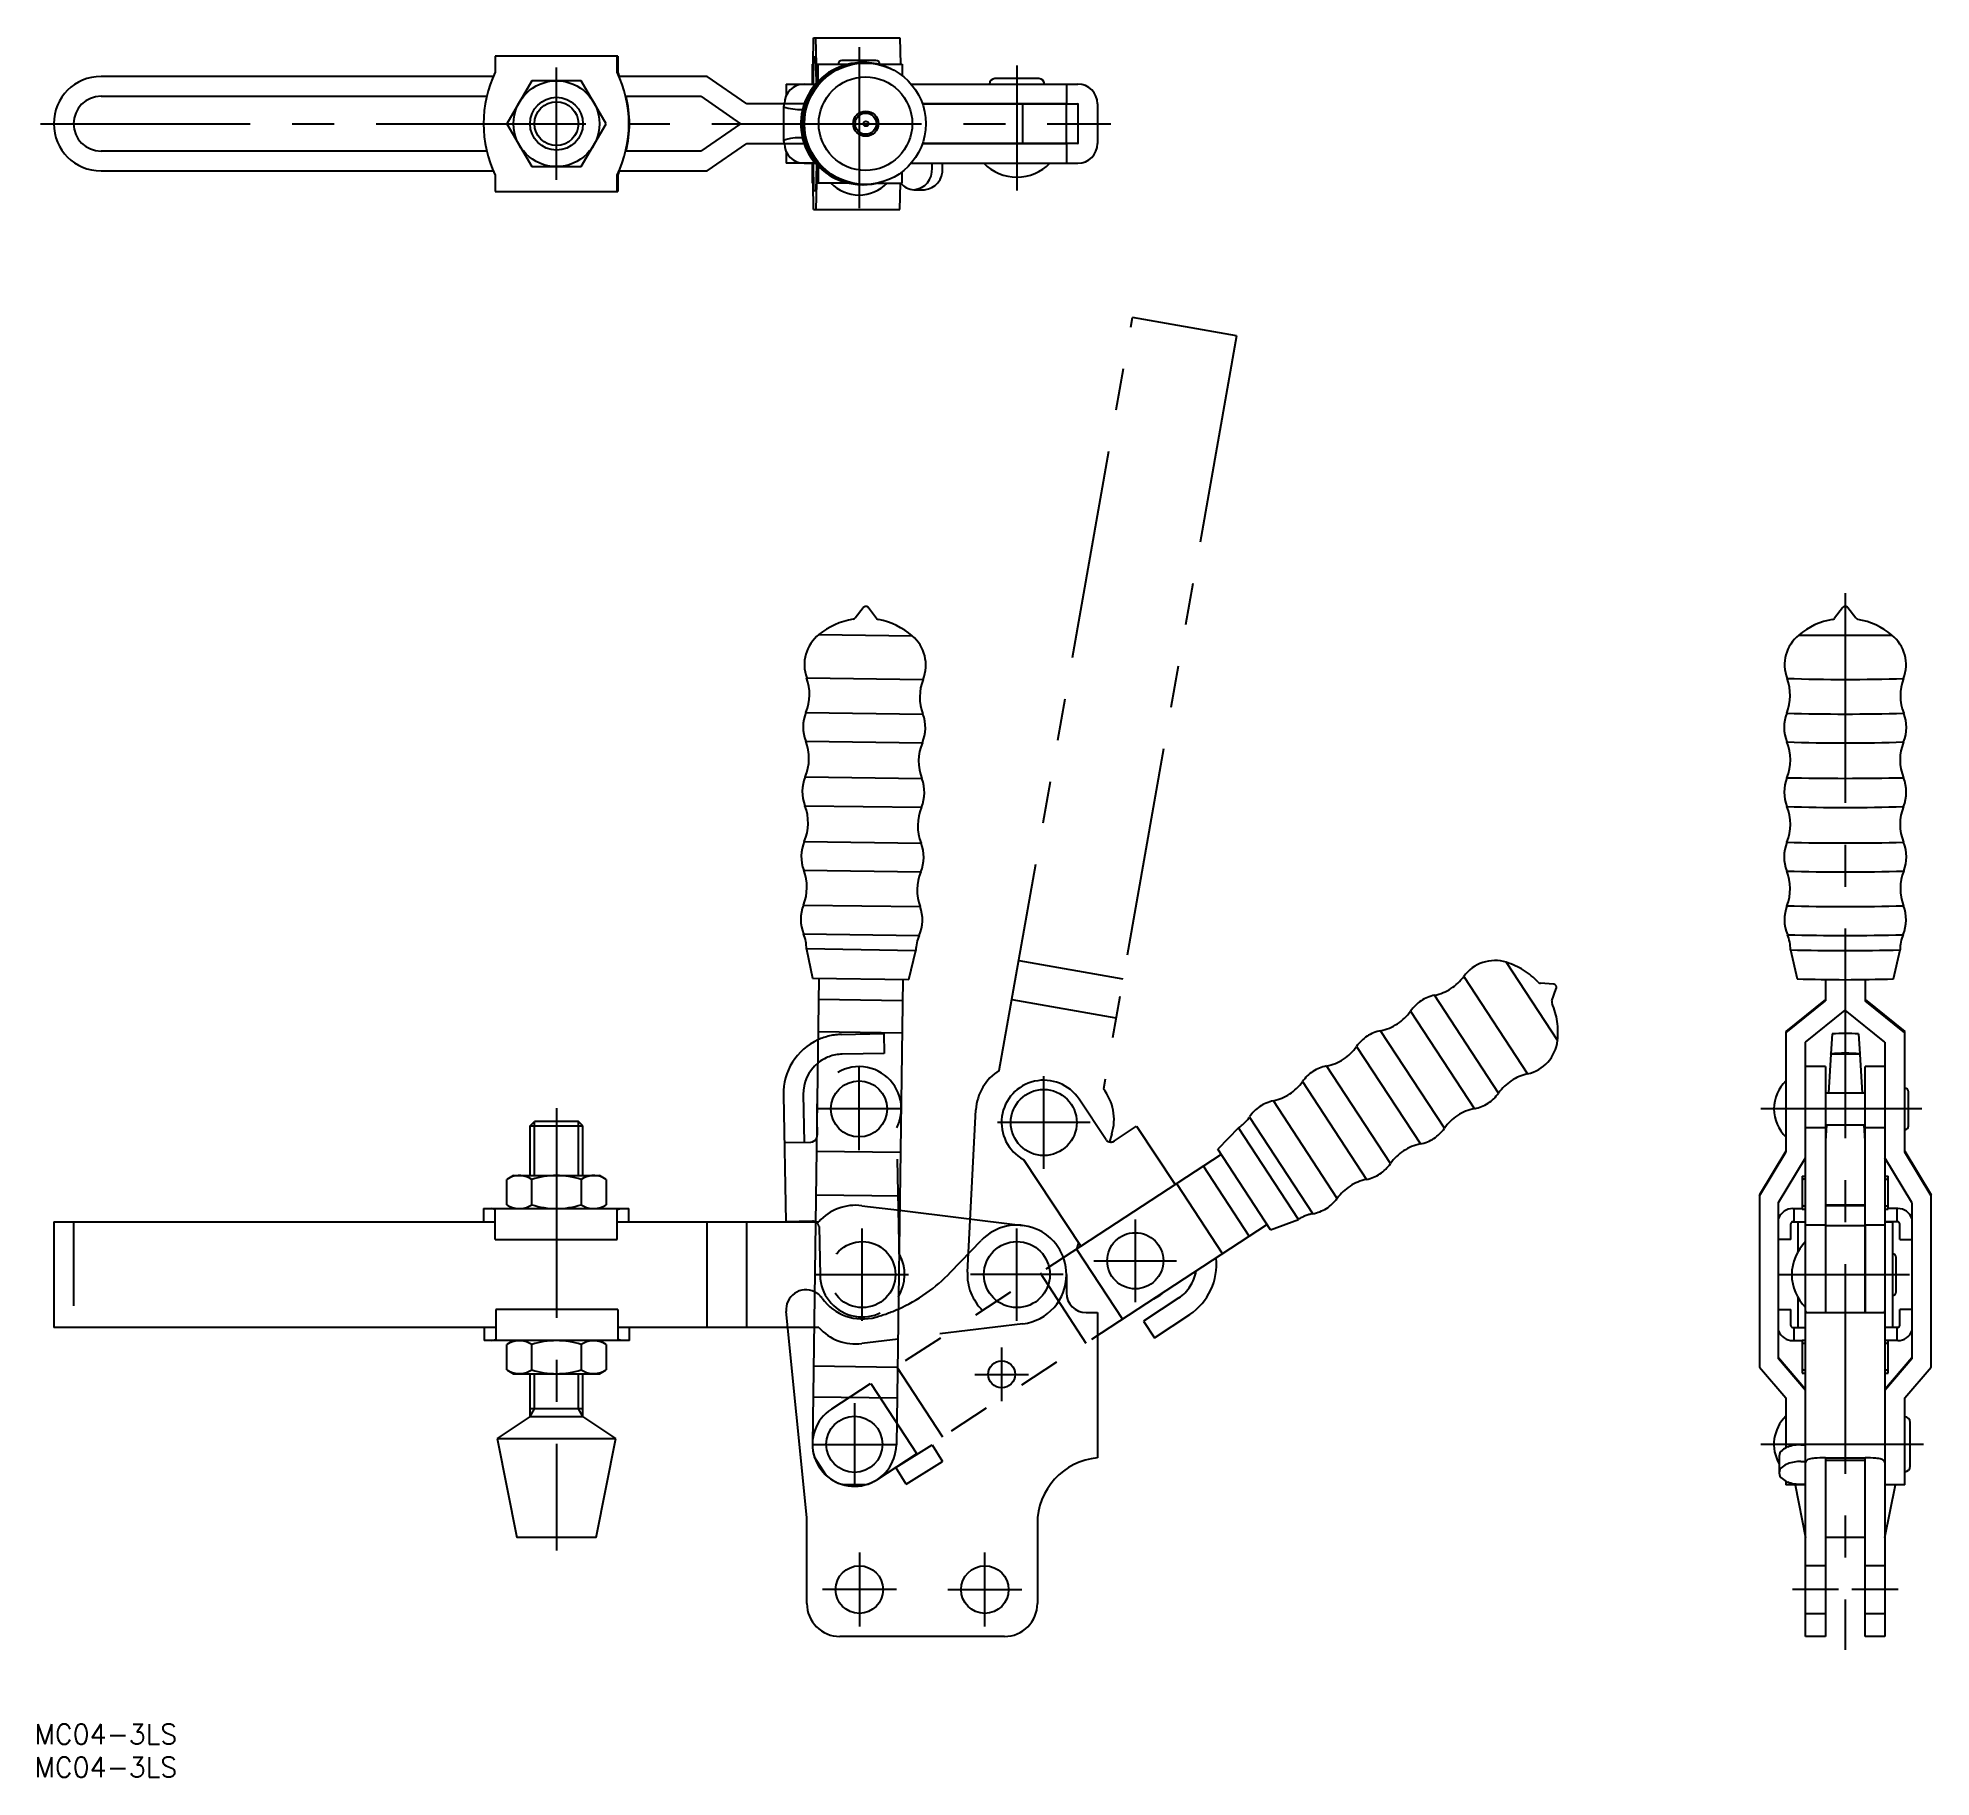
# Model space of a CAD drawing. Extents: x -124 to 163, y -50 to 213.
import ezdxf

# ---------------------------------------------------------------- set-up
doc = ezdxf.new("R2010")
doc.units = 0
for name, pattern in [('CENTER', [50.8, 31.75, -6.35, 6.35, -6.35]), ('DASHED', [19.05, 12.7, -6.35]), ('PHANTOM', [63.5, 31.75, -6.35, 6.35, -6.35, 6.35, -6.35])]:
    doc.linetypes.add(name, pattern=pattern)
doc.layers.get('0').update_dxf_attribs({"linetype": 'CONTINUOUS'})
doc.layers.add('CENTER', color=1, linetype='CENTER')
doc.styles.get("Standard").update_dxf_attribs({"font": 'txt.shx', "height": 3, "bigfont": 'bigfont.shx'})

msp = doc.modelspace()

# ---------------------------------------------------------------- linework, layer by layer
at = {"color": 7, "linetype": 'CONTINUOUS'}
for p, q in [((-6.25, 209), (-6.19, 213)), ((-6.19, 213), (6.87, 213)), ((-5.74, 209), (-5.83, 213)), ((6.87, 213), (6.96, 209)), ((-35.83, 210.25), (-54.37, 210.25)), ((-54.37, 210.25), (-54.37, 207.8)), ((-35.91, 207.8), (-35.91, 210.25)), ((-35.83, 210.25), (-35.83, 207.8)), ((-6.17, 210.1), (-6.24, 206)), ((-5.85, 210.1), (-6.17, 210.1)), ((-5.76, 206.13), (-5.85, 210.1)), ((3.27, 209.58), (-1.88, 209.58)), ((-54.67, 207.15), (-114.05, 207.15)), ((-48.85, 206.5), (-52.61, 200)), ((-41.35, 206.5), (-48.85, 206.5)), ((-37.59, 200), (-41.35, 206.5)), ((-35.91, 207.8), (-35.83, 207.8)), ((-22.3, 207.15), (-35.61, 207.15)), ((-16.3, 203), (-22.3, 207.15)), ((-6.35, 206), (-6.35, 209)), ((-6.35, 209), (-6.25, 209)), ((-5.74, 209), (-0.96, 209)), ((-5.46, 206.44), (-5.49, 209)), ((3.65, 209), (7.21, 209)), ((7.21, 209), (7.23, 207.29)), ((27.93, 206.83), (21.28, 206.83)), ((-114.05, 204.15), (-55.66, 204.15)), ((-34.62, 204.15), (-23.24, 204.15)), ((-23.24, 204.15), (-17.24, 200)), ((-10.34, 206), (-10.34, 204.23)), ((-10.34, 206), (-5.87, 206)), ((-7.6, 206), (-5.87, 206)), ((8.59, 206), (33.81, 206)), ((32.1, 206), (32.1, 203)), ((-7.61, 203), (-16.3, 203)), ((-10.61, 203), (-10.75, 202.57)), ((-10.75, 202.55), (-10.75, 197.45)), ((10.31, 203), (33.78, 203)), ((32.1, 203), (10.31, 203)), ((21.45, 203), (21.45, 203)), ((25.52, 197), (25.52, 203)), ((27.75, 203), (27.75, 203)), ((32.1, 197), (32.1, 203)), ((33.88, 197.1), (33.88, 202.9)), ((36.81, 203), (36.81, 197)), ((-52.61, 200), (-48.85, 193.5)), ((-41.35, 193.5), (-37.59, 200)), ((-17.24, 200), (-23.24, 195.85)), ((-55.66, 195.85), (-114.05, 195.85)), ((-23.24, 195.85), (-34.62, 195.85)), ((-22.3, 192.85), (-16.3, 197)), ((-16.3, 197), (-7.62, 197)), ((-10.75, 197.43), (-10.61, 197)), ((-10.34, 195.77), (-10.34, 194)), ((33.78, 197), (10.31, 197)), ((10.31, 197), (32.1, 197)), ((21.45, 197), (21.45, 197)), ((27.75, 197), (27.75, 197)), ((32.1, 197), (32.1, 194)), ((-114.05, 192.85), (-54.67, 192.85)), ((-54.37, 192.2), (-54.37, 189.75)), ((-48.85, 193.5), (-41.35, 193.5)), ((-35.91, 189.75), (-35.91, 192.2)), ((-35.91, 192.2), (-35.83, 192.2)), ((-35.83, 192.2), (-35.83, 189.75)), ((-35.61, 192.85), (-22.3, 192.85)), ((-5.9, 194), (-10.34, 194)), ((-7.6, 194), (-5.9, 194)), ((-6.35, 191), (-6.35, 194)), ((-6.24, 194), (-6.17, 189.9)), ((-5.76, 193.83), (-5.85, 189.9)), ((-5.46, 193.53), (-5.49, 191)), ((7.21, 191), (7.23, 192.71)), ((8.59, 194), (33.81, 194)), ((11.76, 193.25), (11.76, 194)), ((13.35, 193.25), (13.35, 194)), ((-54.37, 189.75), (-35.83, 189.75)), ((-6.25, 191), (-6.35, 191)), ((-6.19, 187), (-6.25, 191)), ((-6.17, 189.9), (-5.85, 189.9)), ((-5.74, 191), (-5.83, 187)), ((-0.97, 191), (-5.74, 191)), ((3.55, 191), (7.21, 191)), ((6.87, 187), (6.96, 191)), ((9.01, 190), (10.6, 190)), ((-6.19, 187), (6.87, 187)), ((1.34, 126.7), (0.11, 125.14)), ((3.33, 125.09), (2.14, 126.69)), ((149.6, 126.7), (148.39, 125.11)), ((151.61, 125.11), (150.4, 126.7)), ((-5.39, 122.64), (8.76, 122.44)), ((-7.22, 116.08), (10.41, 115.84)), ((-7.33, 110.85), (10.37, 110.6)), ((-7.37, 106.49), (10.29, 106.25)), ((-7.44, 101.07), (10.21, 100.83)), ((-7.5, 96.71), (10.15, 96.47)), ((-7.58, 91.29), (10.09, 91.05)), ((-7.66, 86.94), (10.04, 86.69)), ((-7.7, 81.67), (9.94, 81.43)), ((-7.69, 77.3), (9.81, 77.06)), ((-7.26, 75.07), (9.31, 74.77)), ((-7.26, 75), (-6.32, 70.6)), ((8.25, 70.4), (9.31, 74.77)), ((141.71, 74.88), (142.71, 70.5)), ((157.29, 70.5), (158.29, 74.88)), ((-5.38, 70.58), (-6.35, 0.09)), ((-6.32, 70.6), (8.25, 70.4)), ((7.32, 70.41), (6.35, -0.09)), ((147, 70.41), (147, 67.18)), ((153, 70.41), (153, 67.18)), ((7.27, 67.18), (-5.43, 67.36)), ((147, 67.36), (141, 62.5)), ((141, 62.32), (147, 67.18)), ((153, 67.36), (159, 62.5)), ((159, 62.32), (153, 67.18)), ((144, 60.89), (150, 65.75)), ((156, 60.89), (150, 65.75)), ((-5.49, 62.5), (7.21, 62.32)), ((141, 62.5), (141, 44.25)), ((144, 33.2), (144, 60.89)), ((148.02, 62.17), (147.8, 59.16)), ((151.98, 62.17), (152.2, 59.16)), ((156, 60.89), (156, 33.2)), ((159, 44.25), (159, 62.5)), ((147.8, 59.08), (147.45, 53.2)), ((147.8, 59.08), (147.8, 59.16)), ((152.2, 59.08), (147.8, 59.08)), ((152.2, 59.16), (152.2, 59.08)), ((152.2, 59.08), (152.55, 53.2)), ((147, 57.2), (144, 57.2)), ((147, 57.2), (147, 19.95)), ((153, 19.95), (153, 57.2)), ((156, 57.2), (153, 57.2)), ((-10.75, 52.9), (-10.36, 33.7)), ((-7.75, 52.96), (-7.6, 45.76)), ((153, 53.2), (147, 53.2)), ((159.57, 48.22), (159.57, 53.37)), ((-49.1, 48.22), (-48.42, 48.9)), ((-41.78, 48.9), (-48.42, 48.9)), ((-41.1, 48.22), (-41.78, 48.9)), ((-5.7, 50.66), (-5.67, 49.29)), ((-49.1, 40.7), (-49.1, 48.22)), ((-49.1, 48.22), (-41.1, 48.22)), ((-41.1, 40.7), (-41.1, 48.22)), ((147, 47.93), (144, 47.93)), ((147, 48.4), (153, 48.4)), ((147.15, 48.4), (147, 45.93)), ((153, 45.93), (152.85, 48.4)), ((156, 47.93), (153, 47.93)), ((-10.6, 45.7), (-6.6, 45.78)), ((-5.74, 44.42), (6.96, 44.25)), ((141, 44.42), (137, 37.81)), ((137, 37.64), (141, 44.25)), ((139.9, 36.63), (144, 43.41)), ((160.1, 36.63), (156, 43.41)), ((159, 44.42), (163, 37.81)), ((163, 37.64), (159, 44.25)), ((-51.6, 40.7), (-52.61, 40.12)), ((-51.6, 40.7), (-38.6, 40.7)), ((-37.59, 40.12), (-38.6, 40.7)), ((143.5, 40.62), (144, 40.62)), ((143.5, 40.62), (143.5, 35.62)), ((156, 40.62), (156.5, 40.62)), ((156.5, 35.62), (156.5, 40.62)), ((-52.61, 36.28), (-52.61, 40.12)), ((-48.85, 36.28), (-48.85, 40.12)), ((-41.35, 40.12), (-41.35, 36.28)), ((-37.59, 40.12), (-37.59, 36.28)), ((-5.83, 37.81), (6.87, 37.64)), ((137, 37.81), (137, 11.7)), ((163, 11.7), (163, 37.81)), ((-56.14, 35.7), (-34.14, 35.7)), ((-56.14, 35.7), (-56.14, 33.7)), ((-54.37, 35.54), (-54.98, 35.7)), ((-54.37, 31), (-54.37, 35.54)), ((-52.61, 36.28), (-51.6, 35.7)), ((-38.6, 35.7), (-37.59, 36.28)), ((-35.91, 35.54), (-35.3, 35.7)), ((-35.91, 31), (-35.91, 35.54)), ((-34.14, 33.7), (-34.14, 35.7)), ((6.84, 35.44), (25.52, 33.14)), ((139.9, 12.93), (139.9, 36.63)), ((142.05, 35.7), (143.5, 35.7)), ((142.2, 35.7), (142.2, 33.7)), ((143.5, 35.62), (144, 35.62)), ((153, 36.2), (147, 36.2)), ((153, 36.14), (147, 36.14)), ((156, 35.62), (156.5, 35.62)), ((157.95, 35.7), (156.5, 35.7)), ((157.8, 35.7), (157.8, 33.7)), ((160.1, 36.63), (160.1, 12.93)), ((-121.2, 33.7), (-54.37, 33.7)), ((-121.2, 33.7), (-121.2, 17.7)), ((-35.91, 33.7), (-5.89, 33.7)), ((-22.3, 17.7), (-22.3, 33.7)), ((-16.3, 17.7), (-16.3, 33.7)), ((-6.35, 33.78), (-10.36, 33.7)), ((141.75, 31), (141.75, 33.4)), ((142.05, 33.7), (144, 33.7)), ((142.85, 29.22), (142.85, 33.7)), ((142.85, 33.7), (144, 33.7)), ((144, -29.1), (144, 33.2)), ((147, 33.2), (144, 33.2)), ((147, 33.2), (147, 19.95)), ((147, 33.14), (153, 33.14)), ((153, 33.2), (153, 19.95)), ((156, 33.2), (153, 33.2)), ((157.95, 33.7), (156, 33.7)), ((156, 33.7), (157.15, 33.7)), ((156, 33.2), (156, -29.1)), ((157.15, 33.7), (157.15, 17.7)), ((158.25, 31), (158.25, 33.4)), ((-54.37, 31), (-35.91, 31)), ((6.8, 28.79), (6.77, 30.51)), ((14.57, 26.06), (19.18, 30.88)), ((141.75, 31), (139.9, 31)), ((147, 28.85), (147, 28.85)), ((153, 28.85), (153, 28.85)), ((158.25, 31), (160.1, 31)), ((157.72, 23.12), (157.72, 28.27)), ((32.1, 25.7), (32.1, 22.95)), ((-35.83, 20.4), (-54.29, 20.4)), ((-54.29, 20.4), (-54.29, 15.87)), ((-35.83, 20.4), (-35.83, 15.87)), ((-7.2, -11.1), (-10.33, 20.1)), ((139.9, 20.4), (141.75, 20.4)), ((141.75, 18), (141.75, 20.4)), ((142.85, 17.7), (142.85, 22.18)), ((147, 22.55), (147, 22.55)), ((153, 22.55), (153, 22.55)), ((160.1, 20.4), (158.25, 20.4)), ((158.25, 18), (158.25, 20.4)), ((-54.29, 17.7), (-121.2, 17.7)), ((-56.06, 17.7), (-56.06, 15.7)), ((-10.08, 17.7), (-35.83, 17.7)), ((-34.06, 15.7), (-34.06, 17.7)), ((35.1, 19.95), (36.81, 19.95)), ((36.81, 19.95), (36.81, -2.05)), ((142.05, 17.7), (142.85, 17.7)), ((142.2, 17.7), (142.2, 15.7)), ((142.85, 17.7), (144, 17.7)), ((144.29, 19.95), (155.71, 19.95)), ((157.15, 17.7), (156, 17.7)), ((157.95, 17.7), (157.15, 17.7)), ((157.8, 17.7), (157.8, 15.7)), ((-34.06, 15.7), (-56.06, 15.7)), ((-54.9, 15.7), (-54.29, 15.87)), ((-51.6, 15.7), (-52.61, 15.12)), ((-52.61, 11.28), (-52.61, 15.12)), ((-48.85, 11.28), (-48.85, 15.12)), ((-41.35, 15.12), (-41.35, 11.28)), ((-37.59, 15.12), (-38.6, 15.7)), ((-37.59, 15.12), (-37.59, 11.28)), ((-35.22, 15.7), (-35.83, 15.87)), ((142.05, 15.7), (143.5, 15.7)), ((143.5, 15.78), (143.5, 10.78)), ((143.5, 15.78), (144, 15.78)), ((156, 15.78), (156.5, 15.78)), ((156.5, 10.78), (156.5, 15.78)), ((157.95, 15.7), (156.5, 15.7)), ((-6.19, 11.87), (6.51, 11.7)), ((137, 11.7), (141, 7.03)), ((144, 8.32), (139.9, 13.1)), ((144, 8.15), (139.9, 12.93)), ((160.1, 13.1), (156, 8.32)), ((160.1, 12.93), (156, 8.15)), ((159, 7.03), (163, 11.7)), ((-52.61, 11.28), (-51.6, 10.7)), ((-51.6, 10.7), (-38.6, 10.7)), ((-49.1, 4.2), (-49.1, 10.7)), ((-41.1, 4.2), (-41.1, 10.7)), ((-38.6, 10.7), (-37.59, 11.28)), ((143.5, 10.78), (144, 10.78)), ((156, 10.78), (156.5, 10.78)), ((-6.25, 7.21), (6.45, 7.03)), ((141, 7.03), (141, -0.53)), ((159, -6.15), (159, 7.03)), ((-49.1, 4.2), (-54.1, 0.9)), ((-41.1, 5.37), (-49.1, 5.37)), ((-49.1, 4.2), (-41.1, 4.2)), ((-36.1, 0.9), (-41.1, 4.2)), ((159.82, -3.32), (159.82, 3.33)), ((-54.1, 0.9), (-51.1, -14.1)), ((-54.1, 0.9), (-36.1, 0.9)), ((-39.1, -14.1), (-36.1, 0.9)), ((6.25, -3.5), (11.76, -0.06)), ((7.84, -6.04), (13.35, -2.6)), ((11.76, -0.06), (13.35, -2.6)), ((140, -1.78), (140, -4.32)), ((143.25, -0.06), (144, -0.06)), ((143.25, -2.6), (144, -2.6)), ((147, -2.05), (147, -29.1)), ((147, -2.05), (153, -2.05)), ((147, -2.4), (153, -2.4)), ((153, -29.1), (153, -2.05)), ((7.84, -6.04), (6.25, -3.5)), ((141, -5.57), (141, -6.15)), ((1.59, -6.15), (-1.76, -6.1)), ((144, -6.15), (141, -6.15)), ((142.41, -6.15), (144, -14.09)), ((143.25, -6.04), (144, -6.04)), ((156, -14.09), (157.59, -6.15)), ((159, -6.15), (156, -6.15)), ((-7.2, -24.1), (-7.2, -11.1)), ((-39.1, -14.1), (-51.1, -14.1)), ((27.7, -12.01), (27.7, -24.1)), ((153, -14.1), (147, -14.1)), ((22.7, -29.1), (-2.2, -29.1)), ((147, -29.1), (144, -29.1)), ((156, -29.1), (153, -29.1))]:
    msp.add_line(p, q, dxfattribs=at)
at = {"color": 3, "linetype": 'PHANTOM'}
for p, q in [((21.94, 56.62), (42.11, 170.67)), ((57.86, 167.88), (42.11, 170.67)), ((57.86, 167.88), (37.7, 53.84)), ((24.89, 73.28), (40.64, 70.49)), ((98.69, 73), (106.44, 61.15)), ((92.24, 70.85), (101.89, 56.1)), ((105.83, 69.68), (103.84, 69.83)), ((105.6, 67.14), (106.26, 69.02)), ((23.84, 67.37), (39.6, 64.58)), ((97.52, 53.2), (87.83, 68.02)), ((84.2, 65.62), (93.87, 50.83)), ((76.02, 60.26), (85.68, 45.49)), ((89.32, 47.87), (79.66, 62.64)), ((28.67, 41.74), (28.67, 55.74)), ((67.82, 54.93), (77.51, 40.11)), ((81.14, 42.51), (71.47, 57.3)), ((38.09, 46.1), (34.01, 52.27)), ((73.09, 37.25), (63.43, 52.02)), ((17.11, 26.09), (18.4, 50.64)), ((35.67, 48.74), (21.67, 48.74)), ((59.81, 49.57), (69.39, 34.92)), ((38.97, 47.01), (38.61, 45.81)), ((39.37, 45.95), (42.72, 48.16)), ((42.72, 48.16), (48.55, 39.34)), ((58.14, 47.93), (55.02, 44.69)), ((67.21, 34.05), (58.14, 47.93)), ((55.53, 43.9), (-3.48, 5.31)), ((25.59, 43.13), (34.27, 30)), ((63, 32.49), (55.02, 44.69)), ((59.78, 31.51), (52.83, 42.14)), ((48.76, 39.48), (55.71, 28.85)), ((62.48, 33.27), (3.48, -5.31)), ((42.52, 34.05), (42.52, 21.55)), ((63, 32.49), (67.21, 34.05)), ((33.92, 30.53), (33.63, 29.58)), ((33.63, 29.58), (40.59, 18.95)), ((28.1, 25.96), (35.05, 15.33)), ((36.27, 27.8), (48.77, 27.8)), ((49.11, 22.18), (43.77, 18.65)), ((43.77, 18.65), (45.43, 16.15)), ((45.43, 16.15), (50.77, 19.68)), ((6.39, 11.77), (13.34, 1.14)), ((2.48, 9.21), (9.44, -1.42)), ((-4.21, -4.75), (-6.04, -1.95))]:
    msp.add_line(p, q, dxfattribs=at)
at = {"color": 3, "linetype": 'DASHED'}
for p, q in [((-1.93, 62.07), (4.47, 62.2)), ((4.47, 62.2), (4.53, 59.2)), ((4.53, 59.2), (-1.87, 59.08)), ((-5.67, 49.29), (-5.62, 46.8)), ((6.77, 30.51), (6.42, 47.93)), ((1.12, 36.14), (6.84, 35.44)), ((-118.2, 33.7), (-118.2, 17.7)), ((-5.94, 33.7), (-5.39, 33.7)), ((-5.35, 32.97), (-5.2, 25.57)), ((-5.39, 17.7), (-10.08, 17.7)), ((25.52, 18.26), (1.12, 15.26)), ((147, -18.4), (144, -18.4)), ((156, -18.4), (153, -18.4)), ((144, -25.6), (147, -25.6)), ((153, -25.6), (156, -25.6))]:
    msp.add_line(p, q, dxfattribs=at)
at = {"color": 3, "linetype": 'CONTINUOUS'}
for p, q in [((-48.42, 40.7), (-48.42, 48.9)), ((-41.78, 40.7), (-41.78, 48.9)), ((-48.42, 5.37), (-48.42, 10.7)), ((-41.78, 5.37), (-41.78, 10.7)), ((-49.1, 4.2), (-48.42, 5.37)), ((-41.1, 4.2), (-41.78, 5.37))]:
    msp.add_line(p, q, dxfattribs=at)
at = {"color": 7, "linetype": 'CONTINUOUS'}
for centre, radius in [((-45.1, 200), 6.5), ((1.62, 200), 9.19), ((1.68, 200), 7.08), ((-45.1, 200), 4), ((1.72, 200), 1.91), ((1.72, 200), 1.61), ((1.74, 200), 0.387), ((0.7, 50.8), 4.25), ((24.6, 25.7), 5), ((22.3, 10.6), 2.05), ((0, 0), 4.25), ((0.75, -22), 3.6), ((19.75, -22), 3.6)]:
    msp.add_circle(centre, radius, dxfattribs=at)
at = {"color": 3, "linetype": 'CONTINUOUS'}
msp.add_circle((-45.1, 200), 3.32, dxfattribs=at)
at = {"color": 3, "linetype": 'PHANTOM'}
for centre, radius in [((28.67, 48.74), 5), ((42.52, 27.8), 4.25)]:
    msp.add_circle(centre, radius, dxfattribs=at)
at = {"color": 3, "linetype": 'DASHED'}
msp.add_circle((1.2, 25.7), 5, dxfattribs=at)
at = {"color": 7, "linetype": 'CONTINUOUS'}
for centre, radius, start, end in [((1.2, 200.01), 9.25, 89.488, 270.7954), ((1.47, 200.01), 9.25, 63.9451, 287.1108), ((-1.88, 209), 0.575, 90, 180), ((3.27, 209), 0.575, 0, 90), ((-114.05, 200), 7.15, 90, 270), ((-38.07, 200), 18.07, 154.4286, 205.5714), ((-52.21, 200), 18.07, 334.4277, 25.5723), ((-52.13, 200), 18.07, 23.3075, 25.5714), ((1.06, 199.98), 9.18, 127.1731, 253.3498), ((1.34, 200.01), 9.23, 99.7802, 265.9892), ((21.28, 206), 0.825, 90, 180), ((27.93, 206), 0.825, 360, 90), ((-114.05, 200), 4.15, 90, 270), ((-52.13, 200), 18.07, 346.7234, 13.2766), ((-7.6, 203), 3, 90.0058, 180.0057), ((33.81, 203), 3, 0, 90), ((-8.03, 211.27), 9.12, 252.654, 271.0566), ((33.78, 202.9), 0.1, 0, 90), ((-8.37, 191.26), 6.62, 85.7122, 111.0913), ((-7.6, 197), 3, 179.9943, 269.9942), ((33.78, 197.1), 0.1, 270, 0), ((33.81, 197), 3, 270, 0), ((-52.13, 200), 18.07, 334.4286, 336.6925), ((8.74, 193.02), 3.03, 275.0878, 4.3131), ((10.33, 193.02), 3.03, 275.0878, 4.3131), ((24.6, 198.9), 7, 224.4352, 315.5648), ((0.7, 195.12), 5.92, 224.0918, 315.9082), ((9.07, 192.6), 2.6, 217.9215, 268.6634), ((1.74, 126.4), 0.5, 36.5961, 141.8303), ((150, 126.4), 0.5, 37.387, 142.613), ((1.57, 114), 11.09, 99.1801, 128.8718), ((-0.28, 125.45), 0.5, 279.1801, 321.8303), ((3.73, 125.39), 0.5, 216.5961, 259.2465), ((1.57, 114), 11.09, 49.5548, 79.2465), ((149.84, 114.4), 10.67, 99.5248, 130.1063), ((147.99, 125.41), 0.5, 279.5248, 322.613), ((152.01, 125.42), 0.5, 217.387, 260.5823), ((150.18, 114.4), 10.67, 49.8937, 80.5823), ((-1.72, 118.08), 5.85, 128.8718, 199.9747), ((4.97, 117.99), 5.85, 338.4518, 49.5548), ((146.58, 118.05), 5.77, 128.6916, 200.9222), ((150.01, 1385.06), 1262.52, 269.68042, 270.31958), ((153.44, 118.05), 5.77, 338.9691, 51.3084), ((-14.04, 113.61), 7.25, 337.611, 19.9747), ((17.15, 113.18), 7.25, 158.4518, 200.8156), ((134.41, 113.4), 7.25, 338.3573, 20.9222), ((150.16, 375.46), 259.62, 268.0187, 271.9149), ((165.6, 113.38), 7.25, 158.9691, 201.5342), ((-1.92, 108.62), 5.85, 157.611, 201.3097), ((4.9, 108.52), 5.85, 337.1169, 20.8156), ((146.59, 108.57), 5.85, 158.3573, 202.0931), ((149.95, 432.99), 322.39, 268.4355, 271.582), ((153.41, 108.57), 5.85, 337.9069, 21.5342), ((-14.13, 103.86), 7.25, 337.3678, 21.3097), ((16.97, 103.43), 7.25, 157.1169, 201.0588), ((150, 363.61), 257.39, 268.033, 271.967), ((134.45, 103.64), 7.25, 338.158, 22.0931), ((165.55, 103.64), 7.25, 157.9069, 201.8421), ((-2.04, 98.82), 5.85, 157.3678, 201.0588), ((4.75, 98.72), 5.85, 337.3678, 21.0588), ((146.61, 98.77), 5.85, 158.158, 201.842), ((150, 531.57), 430.71, 268.8263, 271.1737), ((153.39, 98.77), 5.85, 338.1579, 21.8421), ((-14.26, 94.11), 7.25, 337.1169, 21.0588), ((16.84, 93.68), 7.25, 157.3678, 201.3098), ((134.45, 93.9), 7.25, 337.9069, 21.842), ((150, 353.32), 256.88, 268.0318, 271.9682), ((165.55, 93.9), 7.25, 158.1579, 202.0931), ((-2.19, 89.02), 5.85, 157.1169, 200.8153), ((4.64, 88.92), 5.85, 337.6113, 21.3098), ((146.59, 88.97), 5.85, 157.9069, 201.5988), ((150, 521.88), 430.8, 268.8249, 271.1751), ((153.41, 88.97), 5.85, 338.4012, 22.0931), ((-14.44, 84.36), 7.25, 338.2328, 20.8153), ((16.75, 83.93), 7.25, 157.6113, 200.1938), ((134.41, 84.15), 7.25, 339.0228, 21.5988), ((150, 395.25), 308.56, 268.3558, 271.6442), ((165.59, 84.15), 7.25, 158.4012, 200.9772), ((-2.27, 79.5), 5.85, 158.2328, 202.089), ((4.45, 79.41), 5.85, 336.3377, 20.1938), ((146.64, 79.46), 5.85, 159.0228, 202.878), ((150, 418.42), 336.98, 268.4994, 271.5006), ((153.36, 79.46), 5.85, 337.122, 20.9772), ((-13.21, 75.07), 5.95, 359.2891, 22.013), ((15.26, 74.68), 5.95, 156.4136, 179.1374), ((150, 397.71), 320.65, 268.4359, 271.5641), ((135.91, 74.91), 5.8, 359.7893, 23.0867), ((150, 377.56), 302.79, 268.4316, 271.5684), ((164.09, 74.91), 5.8, 156.9028, 180.2212), ((150, 272.38), 202.01, 267.9314, 272.0661), ((-1.75, 53.08), 9, 114.7002, 181.1471), ((150, 17.81), 44.4, 87.439, 92.561), ((-1.75, 53.08), 6, 129.4134, 181.1469), ((150, 20.76), 38.46, 86.7275, 93.2725), ((145.12, 50.8), 5.92, 134.0918, 225.9082), ((0.7, 50.8), 6.4, 172.0466, 181.2022), ((159, 53.37), 0.575, 360, 90), ((0.7, 50.8), 6.4, 352.0466, 6.38), ((-6.62, 46.78), 1, 271.1471, 335.4463), ((159, 48.22), 0.575, 270, 0), ((-50.73, 37.38), 3.32, 55.6152, 115.6152), ((-45.1, 28.28), 12.42, 72.4114, 107.5874), ((-39.47, 37.38), 3.32, 64.3835, 124.3837), ((146.9, 30.42), 10.21, 106.4846, 109.4357), ((153.1, 30.4), 10.22, 70.5786, 73.525), ((-50.73, 39.02), 3.32, 244.3838, 304.3833), ((-45.1, 48.12), 12.42, 252.4115, 287.5873), ((-39.47, 39.02), 3.32, 235.6152, 295.6154), ((142.05, 33.4), 2.3, 90, 159.1931), ((146.9, 45.84), 10.22, 250.5779, 253.5243), ((153.1, 45.83), 10.21, 286.4852, 289.4363), ((157.95, 33.4), 2.3, 20.807, 90), ((-6.33, 32.78), 1, 63.8635, 91.1472), ((24.6, 25.7), 7.5, 0, 136.2781), ((142.05, 33.4), 0.3, 90, 180), ((157.95, 33.4), 0.3, 0, 90), ((1.2, 25.7), 6.4, 328.512, 28.8789), ((148.9, 25.7), 7, 134.4352, 225.5648), ((157.15, 28.27), 0.575, 360, 90), ((-3.5, 43.34), 25, 293.9084, 316.2781), ((-7.34, 20.4), 3, 64.1807, 185.7196), ((35.1, 22.95), 3, 180, 270), ((157.15, 23.12), 0.575, 270, 0), ((145.01, 20.33), 1.02, 185.1449, 191.7889), ((144.21, 20.16), 0.199, 189.8955, 223.7993), ((155.79, 20.16), 0.199, 316.2007, 350.1045), ((154.99, 20.33), 1.02, 348.2111, 354.8551), ((142.05, 18), 0.3, 180, 270), ((144.22, 20.2), 0.238, 230.1697, 258.4874), ((144.43, 21.07), 1.13, 257.0833, 263.0551), ((155.57, 21.07), 1.13, 276.9449, 282.9167), ((155.78, 20.2), 0.238, 281.5126, 309.8303), ((157.95, 18), 0.3, 270, 0), ((-50.73, 12.38), 3.32, 55.6152, 115.6151), ((-45.1, 3.28), 12.42, 72.4115, 107.5873), ((-39.47, 12.38), 3.32, 64.3835, 124.3837), ((142.05, 18), 2.3, 200.8069, 270), ((146.9, 5.58), 10.21, 106.4907, 109.4357), ((153.1, 5.56), 10.22, 70.5786, 73.5189), ((157.95, 18), 2.3, 270, 339.193), ((-50.73, 14.02), 3.32, 244.3836, 304.3836), ((-45.1, 23.12), 12.42, 252.4115, 287.5874), ((-39.47, 14.02), 3.32, 235.6152, 295.6152), ((146.9, 21), 10.22, 250.5779, 253.5183), ((153.1, 20.99), 10.21, 286.4913, 289.4363), ((145.12, 0), 5.92, 134.0918, 210.1195), ((159, 3.33), 0.825, 360, 90), ((0, 0), 6.35, 179.2133, 253.9273), ((0, 0), 6.35, 284.4993, 359.2133), ((37.7, -12.01), 10, 95.1001, 180.1764), ((141.07, -1.78), 1.07, 126.1096, 180), ((142.3, -3.05), 2.84, 110.7647, 130.9587), ((143.2, -5.45), 5.39, 89.4372, 110.6834), ((143.2, -7.99), 5.39, 89.4372, 110.6834), ((144.64, -2.88), 0.65, 136.1816, 172.5015), ((144.8, -3.21), 0.998, 104.9264, 128.5845), ((145.67, -6.32), 4.23, 94.3157, 105.4888), ((146.84, -21.53), 19.49, 89.5363, 94.3863), ((153.16, -21.53), 19.49, 85.6137, 90.4637), ((154.33, -6.32), 4.23, 74.5112, 85.6843), ((155.2, -3.21), 0.998, 51.4155, 75.0736), ((155.36, -2.88), 0.65, 7.4985, 43.8184), ((141.07, -4.32), 1.07, 126.1096, 233.8904), ((142.3, -5.6), 2.84, 110.7647, 130.9587), ((142.3, -3.05), 2.84, 229.0413, 249.2353), ((143.2, -0.65), 5.39, 249.3166, 270.5628), ((159, -3.32), 0.825, 270, 0), ((-2.2, -24.1), 5, 180, 270), ((22.7, -24.1), 5, 270, 0)]:
    msp.add_arc(centre, radius, start, end, dxfattribs=at)
at = {"color": 3, "linetype": 'PHANTOM'}
for centre, radius, start, end in [((96.97, 67.41), 5.85, 72.8421, 143.9451), ((95.42, 62.4), 11.09, 43.1505, 72.8421), ((86.38, 75.12), 7.25, 281.5813, 323.9451), ((103.88, 70.33), 0.5, 223.1505, 265.8008), ((105.79, 69.19), 0.5, 340.5665, 85.8008), ((89.01, 62.29), 5.85, 101.5813, 145.2801), ((106.07, 66.97), 0.5, 160.5665, 203.2169), ((95.42, 62.4), 11.09, 353.5252, 23.2169), ((78.24, 69.75), 7.25, 281.3382, 325.2801), ((70.08, 64.41), 7.25, 281.0872, 325.0291), ((80.81, 56.9), 5.85, 101.3382, 145.0291), ((100.63, 61.81), 5.85, 282.4222, 353.5252), ((25.89, 50.25), 7.5, 121.7838, 176.9829), ((28.67, 48.74), 6.4, 33.4669, 241.1987), ((61.9, 59.11), 7.25, 282.2032, 324.7856), ((72.6, 51.56), 5.85, 101.0872, 144.7856), ((103.45, 49.02), 7.25, 102.4222, 144.786), ((31.8, 49.21), 7.5, 342.9641, 38.1632), ((64.66, 46.31), 5.85, 102.2032, 146.0593), ((92.74, 56.57), 5.85, 281.0872, 324.786), ((54.88, 52.9), 5.95, 303.2594, 325.9835), ((95.26, 43.72), 7.25, 101.0872, 145.0291), ((38.82, 46.78), 1, 223.2741, 303.4669), ((84.53, 51.22), 5.85, 281.3382, 325.0291), ((87.1, 38.38), 7.25, 101.3382, 145.2801), ((76.34, 45.84), 5.85, 281.5817, 325.2801), ((78.97, 33.01), 7.25, 101.5817, 144.1641), ((70.46, 29.07), 5.95, 100.3838, 123.1079), ((68.35, 40.68), 5.85, 280.3081, 324.1641), ((24.6, 25.7), 7.5, 176.9829, 226.2428), ((45.8, 27.18), 6, 303.4669, 350.9634), ((45.8, 27.18), 9, 303.4669, 6.569), ((42.52, 27.8), 6.4, 296.017, 310.3503), ((0, 0), 6.35, 123.1837, 197.8977), ((0, 0), 6.35, 228.4697, 303.1837)]:
    msp.add_arc(centre, radius, start, end, dxfattribs=at)
at = {"color": 3, "linetype": 'DASHED'}
for centre, radius, start, end in [((-1.75, 53.08), 9, 91.1472, 114.7001), ((-1.75, 53.08), 6, 91.147, 129.4132), ((0.7, 50.8), 6.4, 6.3799, 172.0466), ((0.7, 50.8), 6.4, 333.4154, 352.0466), ((-6.62, 46.78), 1, 335.4463, 1.1471), ((0.2, 28.7), 7.5, 82.99, 138.1891), ((-6.33, 32.78), 1, 10.9544, 63.8635), ((-7.34, 20.4), 3, 35.4322, 64.1807), ((1.2, 25.7), 6.4, 181.1472, 328.512), ((24.6, 25.7), 7.5, 277.0088, 0), ((1.22, 26.49), 7.5, 215.4322, 285.6317), ((-3.5, 43.34), 25, 285.6317, 293.9084), ((0.2, 22.7), 7.5, 221.8097, 277.0088)]:
    msp.add_arc(centre, radius, start, end, dxfattribs=at)
at = {"layer": 'CENTER', "color": 1, "linetype": 'CENTER'}
for p, q in [((0.7, 211.58), (0.7, 187.2)), ((-45.1, 191.5), (-45.1, 208.5)), ((24.6, 208.83), (24.6, 189.9)), ((-123.2, 200), (38.81, 200)), ((150, 128.9), (150, -31.1)), ((0.7, 44.55), (0.7, 57.05)), ((-45.1, 50.9), (-45.1, -16.1)), ((6.95, 50.8), (-5.55, 50.8)), ((161.57, 50.8), (137.2, 50.8)), ((1.2, 18.7), (1.2, 32.7)), ((24.6, 18.7), (24.6, 32.7)), ((-5.8, 25.7), (8.2, 25.7)), ((31.6, 25.7), (17.6, 25.7)), ((139.9, 25.7), (159.72, 25.7)), ((22.3, 6.55), (22.3, 14.65)), ((18.25, 10.6), (26.35, 10.6)), ((0, 6.25), (0, -6.25)), ((-6.25, 0), (6.25, 0)), ((161.82, 0), (137.2, 0)), ((0.75, -16.4), (0.75, -27.6)), ((19.75, -27.6), (19.75, -16.4)), ((6.35, -22), (-4.85, -22)), ((14.15, -22), (25.35, -22)), ((149, -22), (142, -22)), ((158, -22), (151, -22))]:
    msp.add_line(p, q, dxfattribs=at)

# ---------------------------------------------------------------- texts
at = {"color": 7, "linetype": 'CONTINUOUS'}
for p in [(-124.12, -45.4), (-124.12, -50.4)]:
    msp.add_text('MC04-3LS', height=3, dxfattribs=at).set_placement(p)

doc.saveas('drawing.dxf')
